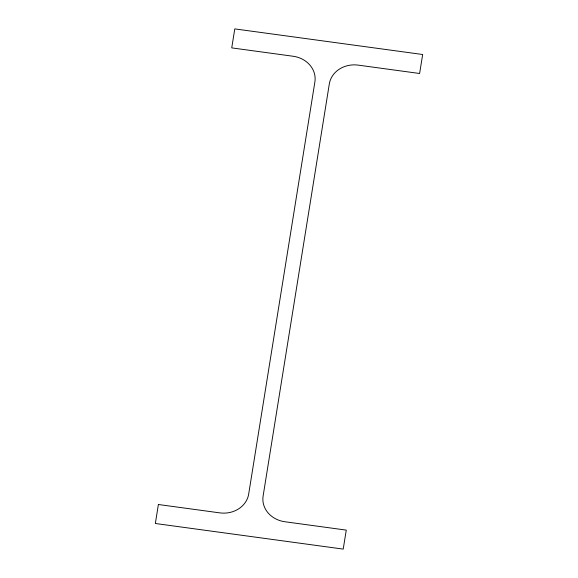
<?xml version="1.0" encoding="UTF-8"?>
<svg xmlns="http://www.w3.org/2000/svg" width="578" height="578" viewBox="0 0 578 578"><rect width="100%" height="100%" fill="white"/><g stroke="black" fill="none" stroke-linecap="round" stroke-linejoin="round"><path stroke-width="0.87" d="M158.386 504.507L155.338 523.495L343.216 549.1L346.265 530.113L284.867 521.746A25.584 22.484 3.1 0 1 263.113 496.061L329.323 83.904A25.584 22.484 3.1 0 1 358.216 65.126L419.614 73.493L422.663 54.505L234.784 28.9L231.735 47.887L293.133 56.254A25.584 22.484 3.1 0 1 314.887 81.939L248.677 494.096A25.584 22.484 3.1 0 1 219.785 512.874L158.386 504.507"/></g></svg>
